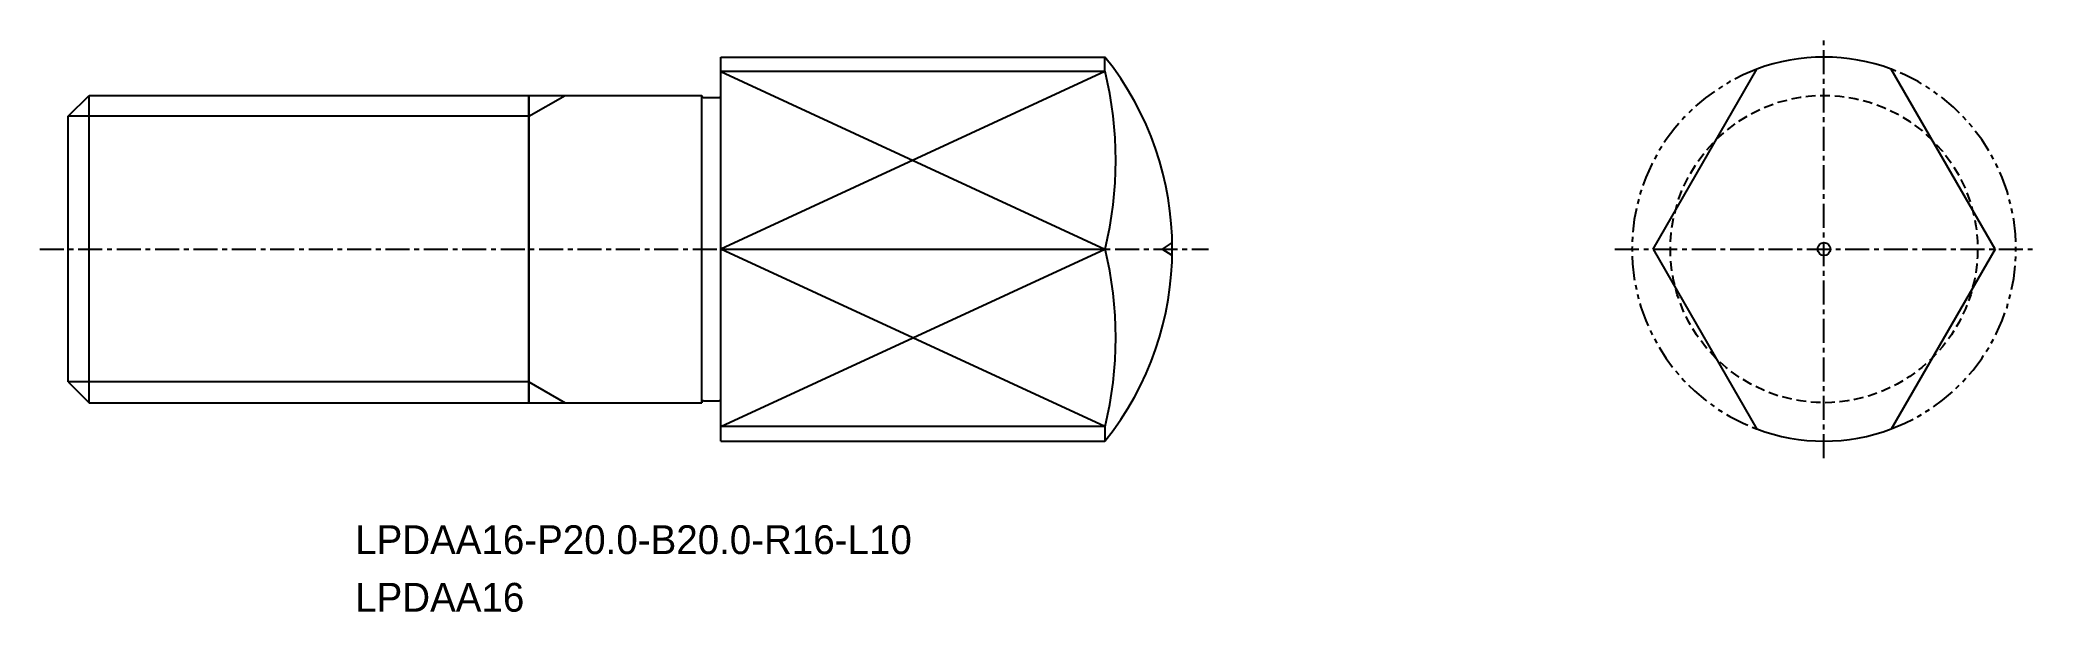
# Model space of a CAD drawing. Extents: x -2064 to -1960, y -803 to -773.
import ezdxf

# ---------------------------------------------------------------- set-up
doc = ezdxf.new("R2010")
doc.units = 0
for name, pattern in [('CENTER', [2, 1.25, -0.25, 0.25, -0.25]), ('DASHED', [0.75, 0.5, -0.25]), ('PHANTOM', [2.5, 1.25, -0.25, 0.25, -0.25, 0.25, -0.25])]:
    doc.linetypes.add(name, pattern=pattern)
doc.layers.get('0').update_dxf_attribs({"linetype": 'CONTINUOUS'})
doc.layers.add('CENTER', color=1, linetype='CENTER')

msp = doc.modelspace()

# ---------------------------------------------------------------- linework, layer by layer
for p, q in [((-2028.43, -774.18), (-2008.43, -774.18)), ((-2028.43, -794.18), (-2028.43, -774.18)), ((-2008.43, -774.93), (-2008.43, -774.18)), ((-2008.43, -774.93), (-2028.43, -774.93)), ((-2038.43, -792.18), (-2038.43, -776.18)), ((-2038.43, -776.18), (-2029.43, -776.18)), ((-2029.43, -792.18), (-2029.43, -776.18)), ((-2029.43, -792.18), (-2029.43, -776.18)), ((-2029.33, -776.28), (-2028.53, -776.28)), ((-2028.43, -776.18), (-2028.43, -776.18)), ((-2029.33, -792.08), (-2028.53, -792.08)), ((-2038.43, -792.18), (-2029.43, -792.18)), ((-2028.43, -792.18), (-2028.43, -792.18)), ((-2008.43, -793.42), (-2028.43, -793.42)), ((-2028.43, -794.18), (-2008.43, -794.18)), ((-2008.43, -793.42), (-2008.43, -794.18))]:
    msp.add_line(p, q)
at = {"color": 3, "linetype": 'CONTINUOUS'}
for p, q in [((-2008.43, -774.93), (-2028.43, -784.18)), ((-2028.43, -774.94), (-2008.43, -784.18)), ((-2038.43, -777.26), (-2036.55, -776.18)), ((-2038.43, -777.26), (-2062.43, -777.26)), ((-2028.43, -793.41), (-2008.43, -784.18)), ((-2008.43, -793.42), (-2028.43, -784.18)), ((-2038.43, -791.1), (-2062.43, -791.1)), ((-2038.43, -791.1), (-2036.55, -792.18))]:
    msp.add_line(p, q, dxfattribs=at)
at = {"color": 7, "linetype": 'CONTINUOUS'}
for p, q in [((-1979.88, -784.18), (-1974.48, -774.81)), ((-1962.07, -784.18), (-1967.48, -774.81)), ((-2062.43, -777.26), (-2061.34, -776.18)), ((-2061.34, -776.18), (-2036.03, -776.18)), ((-2061.34, -792.18), (-2061.34, -776.18)), ((-2038.43, -776.18), (-2038.43, -792.18)), ((-2062.43, -791.1), (-2062.43, -777.26)), ((-2061.34, -791.23), (-2061.34, -777.13)), ((-2028.43, -784.18), (-2008.43, -784.18)), ((-1979.88, -784.18), (-1974.48, -793.55)), ((-1962.07, -784.18), (-1967.48, -793.55)), ((-2062.43, -791.1), (-2061.34, -792.18)), ((-2061.34, -792.18), (-2036.03, -792.18))]:
    msp.add_line(p, q, dxfattribs=at)
at = {"color": 3}
for p in [(-2004.93, -783.84), (-2004.93, -784.52)]:
    msp.add_line(p, (-2005.45, -784.18), dxfattribs=at)
at = {"color": 3, "linetype": 'DASHED'}
msp.add_circle((-1970.98, -784.18), 8, dxfattribs=at)
msp.add_circle((-1970.98, -784.18), 0.338)
for centre, radius, start, end in [((-2020.92, -784.18), 16, 321.3178, 38.6822), ((-1970.98, -784.18), 10, 69.5127, 110.4873), ((-2029.33, -776.18), 0.1, 180, 270), ((-2028.53, -776.18), 0.1, 270, 0), ((-2029.33, -792.18), 0.1, 90, 180), ((-2028.53, -792.18), 0.1, 0, 90), ((-1970.98, -784.18), 10, 249.5127, 290.4873)]:
    msp.add_arc(centre, radius, start, end)
at = {"color": 7, "linetype": 'CONTINUOUS'}
for centre, start, end in [((-2027.37, -779.56), 346.2852, 13.7146), ((-2027.37, -788.8), 346.2857, 13.7151)]:
    msp.add_arc(centre, 19.5, start, end, dxfattribs=at)
at = {"color": 3, "linetype": 'PHANTOM'}
for start, end in [(110.4873, 249.5127), (290.4873, 69.5127)]:
    msp.add_arc((-1970.98, -784.18), 10, start, end, dxfattribs=at)
at = {"layer": 'CENTER', "color": 1, "linetype": 'CENTER'}
for p, q in [((-1970.98, -795.07), (-1970.98, -773.29)), ((-2063.9, -784.18), (-2003.04, -784.18)), ((-1981.87, -784.18), (-1960.09, -784.18))]:
    msp.add_line(p, q, dxfattribs=at)

# ---------------------------------------------------------------- texts
for s, p in [('LPDAA16-P20.0-B20.0-R16-L10 ', (-2047.48, -800.06)), ('LPDAA16', (-2047.48, -803.06))]:
    msp.add_text(s, height=1.5).set_placement(p)

doc.saveas('drawing.dxf')
